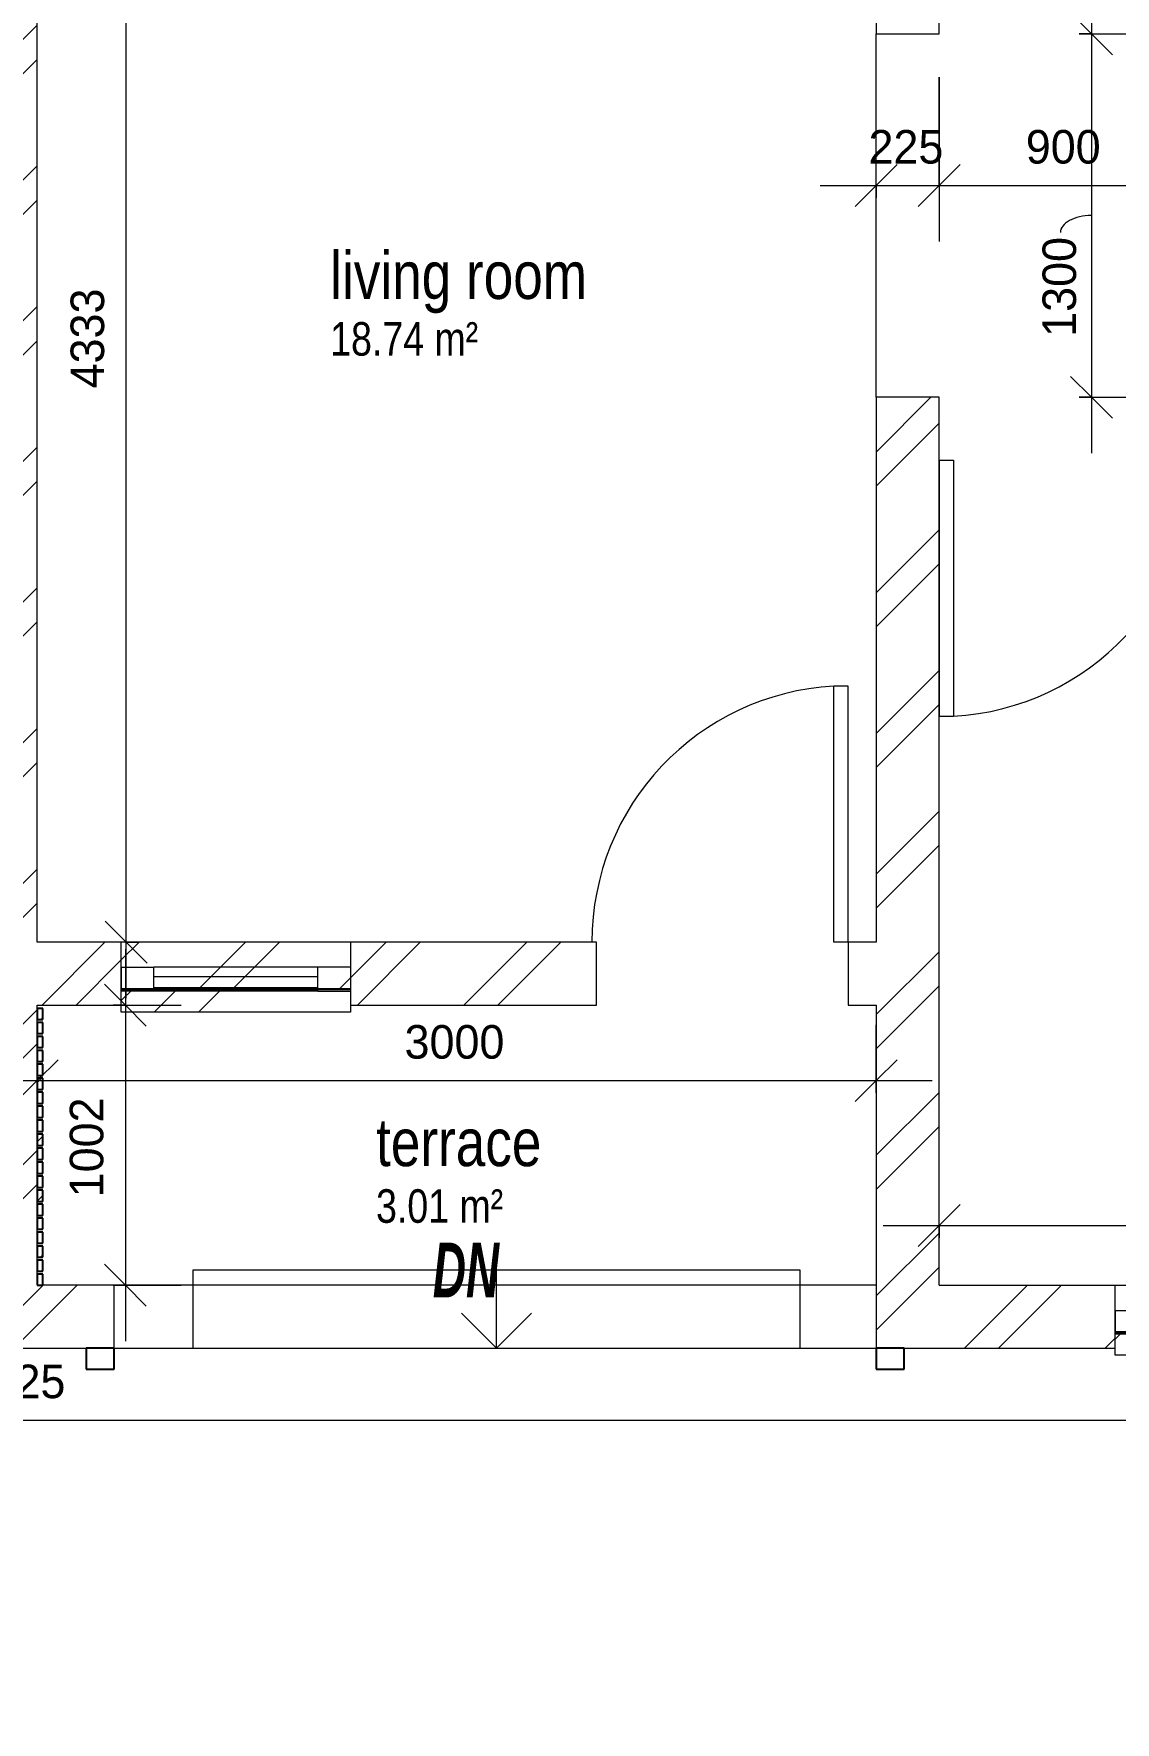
# Model space of a CAD drawing. Header units: millimetres. Extents: x -72672 to -42677, y -7093 to 15979.
# Drawn here: x -54840 to -50972, y 4443 to 10480 of the extents above; entities that cross this region are included whole.
import ezdxf

# ---------------------------------------------------------------- set-up
doc = ezdxf.new("R2010")
doc.units = ezdxf.units.MM
doc.linetypes.add('Overhead', pattern=[3.96875, 2.38125, -1.5875])
for name, color, linetype, lineweight in [('A-ANNO-DIMS', 211, 'Continuous', 9), ('A-ANNO-DIMS-100', 211, 'Continuous', 9), ('A-AREA', 32, 'Continuous', 9), ('A-AREA-IDEN', 2, 'Continuous', 9), ('A-DETL-GENF', 92, 'Continuous', 9), ('A-DOOR', 31, 'Continuous', 9), ('A-FLOR', 192, 'Continuous', 9), ('A-FLOR-OVHD', 1, 'Overhead', 9), ('A-GLAZ', 151, 'Continuous', 9), ('A-WALL', 113, 'Continuous', 9), ('A-WALL-PATT', 111, 'Continuous', 9), ('Q-CASE', 31, 'Continuous', 9), ('S-STRS', 31, 'Continuous', 9), ('S-STRS-ANNO', 31, 'Continuous', 9), ('S-STRS-IDEN', 31, 'Continuous', 9)]:
    doc.layers.add(name, color=color, linetype=linetype, lineweight=lineweight)
doc.styles.add('Arial', font='arial.ttf', dxfattribs={"width": 0.8, "height": 120})
doc.styles.add('Arial_1', font='arial.ttf', dxfattribs={"width": 0.8, "height": 170})
doc.styles.add('Arial_B_I', font='arialbi.ttf', dxfattribs={"width": 0.6, "height": 196.031746})
doc.styles.add('Bell MT', font='BELL.TTF', dxfattribs={"height": 120})
doc.dimstyles.new('Diagonal_-_2_5mm_Arial', dxfattribs={"dimscale": 304.8, "dimtxt": 125.013856, "dimasz": 0.492126, "dimexe": 0.656168, "dimexo": 0.492126, "dimgap": 0.098425, "dimtad": 1, "dimdec": 0, "dimzin": 0, "dimdsep": 46, "dimtxsty": 'Bell MT', "dimblk1": 'OBLIQUE', "dimblk2": 'OBLIQUE', "dimsah": 1, "dimcen": 0.09, "dimdle": 0.656168, "dimazin": 0, "dimtfac": 1, "dimtdec": 4, "dimtix": 1, "dimtmove": 0, "dimatfit": 3, "dimfxl": 1, "dimtvp": 1, "dimtolj": 1, "dimtzin": 0, "dimarcsym": 2})
doc.dimstyles.new('Diagonal_-_2_5mm_Arial_1', dxfattribs={"dimscale": 304.8, "dimtxt": 125.013856, "dimasz": 0.492126, "dimexe": 0.656168, "dimexo": 0.492126, "dimgap": 0.098425, "dimtad": 1, "dimdec": 0, "dimzin": 0, "dimdsep": 46, "dimtxsty": 'Bell MT', "dimblk1": 'OBLIQUE', "dimblk2": 'OBLIQUE', "dimsah": 1, "dimcen": 0.09, "dimdle": 0.656168, "dimazin": 0, "dimtfac": 1, "dimtdec": 4, "dimtix": 1, "dimtmove": 1, "dimatfit": 3, "dimfxl": 1, "dimtvp": 1, "dimtolj": 1, "dimtzin": 0, "dimarcsym": 2})
pattern_1 = [(45, (-58800, 0), (-251.447, 251.447), []), (45, (-58800, 381), (-251.447, 251.447), [])]

# ---------------------------------------------------------------- blocks, each defined once
blk = doc.blocks.new('M_Single-Flush - 900 X 21OO-375507-Level 1')
at = {"layer": 'A-DOOR', "lineweight": 18}
for p, q in [((399, 112.5), (399, 1027.8)), ((450, 1027.8), (399, 1027.8)), ((450, 112.5), (450, 1027.8)), ((450, 112.5), (399, 112.5))]:
    blk.add_line(p, q, dxfattribs=at)
at = {"layer": 'A-DOOR'}
blk.add_arc((450, 112.5), 916.7, 93.18929, 180, dxfattribs=at)
blk = doc.blocks.new('Schueco AWS 75 SI_ type 1 triple glass 40mm - Schueco 900-V13-Level 1')
at = {"layer": 'A-GLAZ'}
h = blk.add_hatch(dxfattribs=at)
h.set_pattern_fill('FP_33', color=90, style=0, pattern_type=2)
h.set_pattern_definition([(45, (-8113, -5892.85), (-449.013, 449.013), []), (45, (-7954.2, -5892.85), (0, 898.026), []), (45, (-8271.7, -5892.85), (0, 898.026), [])])
h.paths.add_polyline_path([(535, -57.6), (535, -54.6), (-285, -54.6), (-285, -57.6)])
h = blk.add_hatch(dxfattribs=at)
h.set_pattern_fill('FP_32', color=90, style=0, pattern_type=2)
h.set_pattern_definition([(44.93, (-8113, -5920.75), (-446.82, 450.105), []), (44.93, (-7954.2, -5920.75), (2.192, 898.023), []), (44.93, (-8271.7, -5920.75), (2.192, 898.023), [])])
h.paths.add_polyline_path([(501.3, -137.8), (535, -137.8), (535, -57.6), (-285, -57.6), (-285, -137.8)])
at = {"layer": 'A-DETL-GENF'}
for p, q in [((-285, 22.5), (-168, 22.5)), ((-285, 22.5), (-285, -62.5)), ((-168, -62.5), (-168, 22.5)), ((535, 22.5), (418, 22.5)), ((418, -62.5), (418, 22.5)), ((535, 22.5), (535, -62.5)), ((-168, -62.5), (-285, -62.5)), ((418, -62.5), (535, -62.5))]:
    blk.add_line(p, q, dxfattribs=at)
at = {"layer": 'A-GLAZ'}
for p, q in [((-168, 22.5), (418, 22.5)), ((-168, -62.5), (418, -62.5))]:
    blk.add_line(p, q, dxfattribs=at)
at = {"layer": 'A-GLAZ', "color": 90}
for p, q in [((535, -54.6), (-285, -54.6)), ((535, -57.6), (-285, -57.6)), ((-285, -137.8), (-285, -112.5)), ((535, -112.5), (535, -137.8)), ((535, -137.8), (-285, -137.8))]:
    blk.add_line(p, q, dxfattribs=at)
at = {"layer": 'A-GLAZ', "lineweight": 18}
for p, q in [((-168, -11.4), (418, -11.4)), ((-168, -51.4), (418.1, -51.4))]:
    blk.add_line(p, q, dxfattribs=at)
blk = doc.blocks.new('Schueco AWS 75 SI_ type 1 triple glass 40mm - Schueco 900-V16-Level 1')
at = {"layer": 'A-GLAZ'}
h = blk.add_hatch(dxfattribs=at)
h.set_pattern_fill('FP_40', color=90, style=0, pattern_type=2)
h.set_pattern_definition([(224.93, (4808, 7141.8), (449.01, -447.92), []), (224.93, (4649.2, 7141.8), (-0.002, -895.84), []), (224.93, (4966.7, 7141.8), (-0.002, -895.84), [])])
h.paths.add_polyline_path([(-285, 137.8), (-285, 57.6), (535, 57.6), (535, 137.8), (-186, 137.8)])
h = blk.add_hatch(dxfattribs=at)
h.set_pattern_fill('FP_41', color=90, style=0, pattern_type=2)
h.set_pattern_definition([(225, (4808, 7119.85), (449.013, -449.013), []), (225, (4649.2, 7119.85), (6e-14, -898.026), []), (225, (4966.7, 7119.85), (6e-14, -898.026), [])])
h.paths.add_polyline_path([(-285, 57.6), (-285, 54.6), (535, 54.6), (535, 57.6), (444.2, 57.6)])
at = {"layer": 'A-DETL-GENF'}
for p, q in [((-168, 62.5), (-285, 62.5)), ((-285, -22.5), (-285, 62.5)), ((-168, 62.5), (-168, -22.5)), ((418, 62.5), (535, 62.5)), ((418, 62.5), (418, -22.5)), ((535, -22.5), (535, 62.5)), ((-285, -22.5), (-168, -22.5)), ((535, -22.5), (418, -22.5))]:
    blk.add_line(p, q, dxfattribs=at)
at = {"layer": 'A-GLAZ', "color": 90}
for p, q in [((-285, 112.5), (-285, 137.8)), ((-285, 137.8), (535, 137.8)), ((535, 137.8), (535, 112.5)), ((-285, 57.6), (535, 57.6)), ((-285, 54.6), (535, 54.6))]:
    blk.add_line(p, q, dxfattribs=at)
at = {"layer": 'A-GLAZ'}
for p, q in [((-168, 62.5), (418, 62.5)), ((-168, -22.5), (418, -22.5))]:
    blk.add_line(p, q, dxfattribs=at)
at = {"layer": 'A-GLAZ', "lineweight": 18}
for p, q in [((-168, 51.4), (418.1, 51.4)), ((-168, 11.4), (418, 11.4))]:
    blk.add_line(p, q, dxfattribs=at)
blk = doc.blocks.new('Casework 1 - Casework 1-606045-Level 1')
at = {"layer": 'Q-CASE', "lineweight": 25}
for p, q in [((-54552, 5780.4), (-54652, 5780.4)), ((-54652, 5780.4), (-54652, 5705.4)), ((-54552, 5705.4), (-54552, 5780.4)), ((-51727, 5780.4), (-51827, 5780.4)), ((-51827, 5780.4), (-51827, 5705.4)), ((-51727, 5705.4), (-51727, 5780.4)), ((-54652, 5705.4), (-54552, 5705.4)), ((-51827, 5705.4), (-51727, 5705.4))]:
    blk.add_line(p, q, dxfattribs=at)
blk = doc.blocks.new('Casework 2 - Casework 2-607469-Level 1')
at = {"layer": 'Q-CASE'}
h = blk.add_hatch(dxfattribs=at)
h.set_pattern_fill('FP_136', color=256, style=0, pattern_type=2)
h.set_pattern_definition([(45, (-58800, 0), (-106.066, 106.066), [])])
h.paths.add_polyline_path([(-46743, 36.2), (-46743, 76.2), (-46763, 76.2), (-46763, 36.2)])
h.paths.add_polyline_path([(-46763, 86.2), (-46743, 86.2), (-46743, 126.2), (-46763, 126.2)])
h.paths.add_polyline_path([(-46763, 136.2), (-46743, 136.2), (-46743, 176.2), (-46763, 176.2)])
h.paths.add_polyline_path([(-46743, 186.2), (-46743, 226.2), (-46763, 226.2), (-46763, 186.2)])
h.paths.add_polyline_path([(-46763, 236.2), (-46743, 236.2), (-46743, 276.2), (-46763, 276.2)])
h.paths.add_polyline_path([(-46763, 286.2), (-46743, 286.2), (-46743, 326.2), (-46763, 326.2)])
h.paths.add_polyline_path([(-46763, 336.2), (-46743, 336.2), (-46743, 376.2), (-46763, 376.2)])
h.paths.add_polyline_path([(-46745.5, 386.2), (-46743, 386.2), (-46743, 413.9), (-46763, 413.9), (-46763, 386.2), (-46748.5, 386.2)])
h.paths.add_polyline_path([(-57623, 567.2), (-57623, 577.2), (-57643, 577.2), (-57643, 567.2)])
h.paths.add_polyline_path([(-57623, 587.2), (-57623, 627.2), (-57643, 627.2), (-57643, 587.2)])
h.paths.add_polyline_path([(-57623, 637.2), (-57623, 677.2), (-57643, 677.2), (-57643, 637.2)])
h.paths.add_polyline_path([(-57623, 687.2), (-57623, 727.2), (-57643, 727.2), (-57643, 687.2)])
h.paths.add_polyline_path([(-57643, 737.2), (-57623, 737.2), (-57623, 777.2), (-57643, 777.2)])
h.paths.add_polyline_path([(-57623, 787.2), (-57623, 827.2), (-57643, 827.2), (-57643, 787.2)])
h.paths.add_polyline_path([(-57623, 837.2), (-57623, 877.2), (-57643, 877.2), (-57643, 837.2)])
h.paths.add_polyline_path([(-57623, 887.2), (-57623, 927.2), (-57643, 927.2), (-57643, 887.2)])
h.paths.add_polyline_path([(-57643, 937.2), (-57623, 937.2), (-57623, 977.2), (-57643, 977.2)])
h.paths.add_polyline_path([(-57643, 987.2), (-57623, 987.2), (-57623, 1027.2), (-57643, 1027.2)])
h.paths.add_polyline_path([(-46763, 1036.2), (-46743, 1036.2), (-46743, 1076.2), (-46763, 1076.2)])
h.paths.add_polyline_path([(-57623, 1037.2), (-57623, 1077.2), (-57643, 1077.2), (-57643, 1037.2)])
h.paths.add_polyline_path([(-46763, 1086.2), (-46743, 1086.2), (-46743, 1126.2), (-46763, 1126.2)])
h.paths.add_polyline_path([(-57623, 1087.2), (-57623, 1127.2), (-57643, 1127.2), (-57643, 1087.2)])
h.paths.add_polyline_path([(-46763, 1136.2), (-46743, 1136.2), (-46743, 1176.2), (-46763, 1176.2)])
h.paths.add_polyline_path([(-57643, 1137.2), (-57623, 1137.2), (-57623, 1177.2), (-57643, 1177.2)])
h.paths.add_polyline_path([(-46763, 1186.2), (-46743, 1186.2), (-46743, 1226.2), (-46763, 1226.2)])
h.paths.add_polyline_path([(-57623, 1187.2), (-57623, 1227.2), (-57643, 1227.2), (-57643, 1187.2)])
h.paths.add_polyline_path([(-46743, 1236.2), (-46743, 1276.2), (-46763, 1276.2), (-46763, 1236.2)])
h.paths.add_polyline_path([(-46763, 1286.2), (-46743, 1286.2), (-46743, 1326.2), (-46763, 1326.2)])
h.paths.add_polyline_path([(-46763, 1336.2), (-46743, 1336.2), (-46743, 1376.2), (-46763, 1376.2)])
h.paths.add_polyline_path([(-46763, 1386.2), (-46743, 1386.2), (-46743, 1426.2), (-46763, 1426.2)])
h.paths.add_polyline_path([(-46763, 1436.2), (-46743, 1436.2), (-46743, 1476.2), (-46763, 1476.2)])
h.paths.add_polyline_path([(-46763, 1486.2), (-46743, 1486.2), (-46743, 1526.2), (-46763, 1526.2)])
h.paths.add_polyline_path([(-46763, 1536.2), (-46743, 1536.2), (-46743, 1576.2), (-46763, 1576.2)])
h.paths.add_polyline_path([(-57643, 1852.2), (-57623, 1852.2), (-57623, 1877.2), (-57643, 1877.2)])
h.paths.add_polyline_path([(-57623, 1887.2), (-57623, 1927.2), (-57643, 1927.2), (-57643, 1887.2)])
h.paths.add_polyline_path([(-57623, 1937.2), (-57623, 1977.2), (-57643, 1977.2), (-57643, 1937.2)])
h.paths.add_polyline_path([(-57643, 1987.2), (-57623, 1987.2), (-57623, 2027.2), (-57643, 2027.2)])
h.paths.add_polyline_path([(-57623, 2037.2), (-57623, 2077.2), (-57643, 2077.2), (-57643, 2037.2)])
h.paths.add_polyline_path([(-57623, 2087.2), (-57623, 2127.2), (-57643, 2127.2), (-57643, 2087.2)])
h.paths.add_polyline_path([(-57623, 2137.2), (-57623, 2177.2), (-57643, 2177.2), (-57643, 2137.2)])
h.paths.add_polyline_path([(-54827, 6005.4), (-54807, 6005.4), (-54807, 6045.4), (-54827, 6045.4)])
h.paths.add_polyline_path([(-55052, 6005.4), (-55052, 6045.4), (-55072, 6045.4), (-55072, 6005.4)])
h.paths.add_polyline_path([(-54827, 6055.4), (-54807, 6055.4), (-54807, 6095.4), (-54827, 6095.4)])
h.paths.add_polyline_path([(-55052, 6055.4), (-55052, 6095.4), (-55072, 6095.4), (-55072, 6055.4)])
h.paths.add_polyline_path([(-54807, 6105.4), (-54807, 6145.4), (-54827, 6145.4), (-54827, 6105.4)])
h.paths.add_polyline_path([(-55072, 6105.4), (-55052, 6105.4), (-55052, 6145.4), (-55072, 6145.4)])
h.paths.add_polyline_path([(-54807, 6155.4), (-54807, 6195.4), (-54827, 6195.4), (-54827, 6155.4)])
h.paths.add_polyline_path([(-55072, 6155.4), (-55052, 6155.4), (-55052, 6195.4), (-55072, 6195.4)])
h.paths.add_polyline_path([(-55052, 6205.4), (-55052, 6245.4), (-55072, 6245.4), (-55072, 6205.4)])
h.paths.add_polyline_path([(-54827, 6205.4), (-54807, 6205.4), (-54807, 6245.4), (-54827, 6245.4)])
h.paths.add_polyline_path([(-55072, 6255.4), (-55052, 6255.4), (-55052, 6295.4), (-55072, 6295.4)])
h.paths.add_polyline_path([(-54807, 6255.4), (-54807, 6295.4), (-54827, 6295.4), (-54827, 6255.4)])
h.paths.add_polyline_path([(-55072, 6305.4), (-55052, 6305.4), (-55052, 6345.4), (-55072, 6345.4)])
h.paths.add_polyline_path([(-54827, 6305.4), (-54807, 6305.4), (-54807, 6345.4), (-54827, 6345.4)])
h.paths.add_polyline_path([(-55072, 6355.4), (-55052, 6355.4), (-55052, 6395.4), (-55072, 6395.4)])
h.paths.add_polyline_path([(-54827, 6355.4), (-54807, 6355.4), (-54807, 6395.4), (-54827, 6395.4)])
h.paths.add_polyline_path([(-54807, 6405.4), (-54807, 6445.4), (-54827, 6445.4), (-54827, 6405.4)])
h.paths.add_polyline_path([(-55072, 6405.4), (-55052, 6405.4), (-55052, 6445.4), (-55072, 6445.4)])
h.paths.add_polyline_path([(-54807, 6455.4), (-54807, 6495.4), (-54827, 6495.4), (-54827, 6455.4)])
h.paths.add_polyline_path([(-55072, 6455.4), (-55052, 6455.4), (-55052, 6495.4), (-55072, 6495.4)])
h.paths.add_polyline_path([(-55072, 6505.4), (-55052, 6505.4), (-55052, 6545.4), (-55072, 6545.4), (-55072, 6516.1)])
h.paths.add_polyline_path([(-54827, 6505.4), (-54807, 6505.4), (-54807, 6545.4), (-54827, 6545.4), (-54827, 6516.1)])
h.paths.add_polyline_path([(-55072, 6555.4), (-55052, 6555.4), (-55052, 6595.4), (-55072, 6595.4)])
h.paths.add_polyline_path([(-54827, 6555.4), (-54807, 6555.4), (-54807, 6595.4), (-54827, 6595.4)])
h.paths.add_polyline_path([(-54807, 6605.4), (-54807, 6645.4), (-54827, 6645.4), (-54827, 6605.4)])
h.paths.add_polyline_path([(-55052, 6605.4), (-55052, 6645.4), (-55072, 6645.4), (-55072, 6605.4)])
h.paths.add_polyline_path([(-55072, 6655.4), (-55052, 6655.4), (-55052, 6695.4), (-55072, 6695.4)])
h.paths.add_polyline_path([(-54827, 6655.4), (-54807, 6655.4), (-54807, 6695.4), (-54827, 6695.4)])
h.paths.add_polyline_path([(-55052, 6705.4), (-55052, 6745.4), (-55072, 6745.4), (-55072, 6705.4)])
h.paths.add_polyline_path([(-54827, 6705.4), (-54807, 6705.4), (-54807, 6745.4), (-54827, 6745.4)])
h.paths.add_polyline_path([(-55072, 6755.4), (-55052, 6755.4), (-55052, 6795.4), (-55072, 6795.4)])
h.paths.add_polyline_path([(-54827, 6755.4), (-54807, 6755.4), (-54807, 6795.4), (-54827, 6795.4)])
h.paths.add_polyline_path([(-54827, 6805.4), (-54807, 6805.4), (-54807, 6845.4), (-54827, 6845.4)])
h.paths.add_polyline_path([(-55072, 6805.4), (-55052, 6805.4), (-55052, 6845.4), (-55072, 6845.4)])
h.paths.add_polyline_path([(-54827, 6855.4), (-54807, 6855.4), (-54807, 6895.4), (-54827, 6895.4)])
h.paths.add_polyline_path([(-55052, 6855.4), (-55052, 6895.4), (-55072, 6895.4), (-55072, 6855.4)])
h.paths.add_polyline_path([(-54827, 6905.4), (-54807, 6905.4), (-54807, 6945.4), (-54827, 6945.4)])
h.paths.add_polyline_path([(-55052, 6905.4), (-55052, 6945.4), (-55072, 6945.4), (-55072, 6905.4)])
h.paths.add_polyline_path([(-55072, 6955.4), (-55052, 6955.4), (-55052, 6995.4), (-55072, 6995.4)])
h.paths.add_polyline_path([(-54807, 6955.4), (-54807, 6995.4), (-54827, 6995.4), (-54827, 6955.4)])
at = {"layer": 'Q-CASE', "lineweight": 25}
for p, q in [((-54807, 6995.4), (-54827, 6995.4)), ((-54827, 6995.4), (-54827, 6955.4)), ((-54827, 6955.4), (-54807, 6955.4)), ((-54807, 6945.4), (-54827, 6945.4)), ((-54827, 6945.4), (-54827, 6905.4)), ((-54807, 6955.4), (-54807, 6995.4)), ((-54807, 6905.4), (-54807, 6945.4)), ((-54827, 6905.4), (-54807, 6905.4)), ((-54807, 6895.4), (-54827, 6895.4)), ((-54827, 6895.4), (-54827, 6855.4)), ((-54807, 6855.4), (-54807, 6895.4)), ((-54827, 6855.4), (-54807, 6855.4)), ((-54807, 6845.4), (-54827, 6845.4)), ((-54827, 6845.4), (-54827, 6805.4)), ((-54807, 6805.4), (-54807, 6845.4)), ((-54827, 6805.4), (-54807, 6805.4)), ((-54807, 6795.4), (-54827, 6795.4)), ((-54827, 6795.4), (-54827, 6755.4)), ((-54807, 6755.4), (-54807, 6795.4)), ((-54827, 6755.4), (-54807, 6755.4)), ((-54807, 6745.4), (-54827, 6745.4)), ((-54827, 6745.4), (-54827, 6705.4)), ((-54827, 6705.4), (-54807, 6705.4)), ((-54807, 6705.4), (-54807, 6745.4)), ((-54807, 6695.4), (-54827, 6695.4)), ((-54827, 6695.4), (-54827, 6655.4)), ((-54827, 6655.4), (-54807, 6655.4)), ((-54807, 6645.4), (-54827, 6645.4)), ((-54827, 6645.4), (-54827, 6605.4)), ((-54807, 6655.4), (-54807, 6695.4)), ((-54807, 6605.4), (-54807, 6645.4)), ((-54827, 6605.4), (-54807, 6605.4)), ((-54807, 6595.4), (-54827, 6595.4)), ((-54827, 6595.4), (-54827, 6555.4)), ((-54807, 6555.4), (-54807, 6595.4)), ((-54827, 6555.4), (-54807, 6555.4)), ((-54807, 6545.4), (-54827, 6545.4)), ((-54827, 6545.4), (-54827, 6505.4)), ((-54807, 6505.4), (-54807, 6545.4)), ((-54827, 6505.4), (-54807, 6505.4)), ((-54807, 6495.4), (-54827, 6495.4)), ((-54827, 6495.4), (-54827, 6455.4)), ((-54807, 6455.4), (-54807, 6495.4)), ((-54827, 6455.4), (-54807, 6455.4)), ((-54807, 6445.4), (-54827, 6445.4)), ((-54827, 6445.4), (-54827, 6405.4)), ((-54827, 6405.4), (-54807, 6405.4)), ((-54807, 6405.4), (-54807, 6445.4)), ((-54807, 6395.4), (-54827, 6395.4)), ((-54827, 6395.4), (-54827, 6355.4)), ((-54827, 6355.4), (-54807, 6355.4)), ((-54807, 6345.4), (-54827, 6345.4)), ((-54827, 6345.4), (-54827, 6305.4)), ((-54807, 6355.4), (-54807, 6395.4)), ((-54807, 6305.4), (-54807, 6345.4)), ((-54827, 6305.4), (-54807, 6305.4)), ((-54807, 6295.4), (-54827, 6295.4)), ((-54827, 6295.4), (-54827, 6255.4)), ((-54807, 6255.4), (-54807, 6295.4)), ((-54827, 6255.4), (-54807, 6255.4)), ((-54807, 6245.4), (-54827, 6245.4)), ((-54827, 6245.4), (-54827, 6205.4)), ((-54807, 6205.4), (-54807, 6245.4)), ((-54827, 6205.4), (-54807, 6205.4)), ((-54807, 6195.4), (-54827, 6195.4)), ((-54827, 6195.4), (-54827, 6155.4)), ((-54807, 6155.4), (-54807, 6195.4)), ((-54827, 6155.4), (-54807, 6155.4)), ((-54807, 6145.4), (-54827, 6145.4)), ((-54827, 6145.4), (-54827, 6105.4)), ((-54827, 6105.4), (-54807, 6105.4)), ((-54807, 6105.4), (-54807, 6145.4)), ((-54807, 6095.4), (-54827, 6095.4)), ((-54827, 6095.4), (-54827, 6055.4)), ((-54827, 6055.4), (-54807, 6055.4)), ((-54807, 6045.4), (-54827, 6045.4)), ((-54827, 6045.4), (-54827, 6005.4)), ((-54807, 6055.4), (-54807, 6095.4)), ((-54807, 6005.4), (-54807, 6045.4)), ((-54827, 6005.4), (-54807, 6005.4))]:
    blk.add_line(p, q, dxfattribs=at)
blk = doc.blocks.new('DIMBLOCK22-Level 1')
at = {"layer": 'A-ANNO-DIMS-100'}
for p, q in [((-54827, 6693.1), (-54827, 6937)), ((-51827, 6693.1), (-51827, 6937)), ((-54827, 6737), (-54752, 6812)), ((-51827, 6737), (-51752, 6812)), ((-55027, 6737), (-51627, 6737)), ((-54827, 6737), (-54902, 6662)), ((-54827, 6737), (-54827, 6693.1)), ((-51827, 6737), (-51902, 6662)), ((-51827, 6737), (-51827, 6693.1))]:
    blk.add_line(p, q, dxfattribs=at)
at = {"layer": 'A-ANNO-DIMS-100', "color": 0, "insert": (-53513.5, 6935.7), "char_height": 120, "width": 447.507, "attachment_point": 1, "line_spacing_factor": 1.048845, "style": 'Bell MT'}
blk.add_mtext('3000', dxfattribs=at)
blk = doc.blocks.new('_Oblique')
at = {"color": 0, "linetype": 'ByBlock', "lineweight": -2}
blk.add_line((-0.5, -0.5), (0.5, 0.5), dxfattribs=at)
blk = doc.blocks.new('DIMBLOCK23-Level 1')
at = {"layer": 'A-ANNO-DIMS-100'}
for p, q in [((-54512, 7207.4), (-54512, 5805.4)), ((-54512, 7007.4), (-54587, 7082.4)), ((-54556, 7007.4), (-54312, 7007.4)), ((-54512, 7007.4), (-54556, 7007.4)), ((-54512, 7007.4), (-54437, 6932.4)), ((-54512, 6005.4), (-54587, 6080.4)), ((-54556, 6005.4), (-54312, 6005.4)), ((-54512, 6005.4), (-54556, 6005.4)), ((-54512, 6005.4), (-54437, 5930.4))]:
    blk.add_line(p, q, dxfattribs=at)
at = {"layer": 'A-ANNO-DIMS-100', "color": 0, "insert": (-54710.8, 6319.9), "char_height": 120, "width": 447.507, "attachment_point": 1, "rotation": 90, "line_spacing_factor": 1.048845, "style": 'Bell MT'}
blk.add_mtext('1002', dxfattribs=at)
blk = doc.blocks.new('DIMBLOCK33-Level 1')
at = {"layer": 'A-ANNO-DIMS-100'}
for p, q in [((-54509.1, 7032.4), (-54509.1, 11765.4)), ((-54509.1, 11565.4), (-54584.1, 11640.4)), ((-54315.5, 11565.4), (-54709.1, 11565.4)), ((-54509.1, 11565.4), (-54434.1, 11490.4)), ((-54509.1, 11565.4), (-54315.5, 11565.4)), ((-54509.1, 7232.4), (-54584.1, 7307.4)), ((-54465.2, 7232.4), (-54709.1, 7232.4)), ((-54509.1, 7232.4), (-54434.1, 7157.4)), ((-54509.1, 7232.4), (-54465.2, 7232.4))]:
    blk.add_line(p, q, dxfattribs=at)
at = {"layer": 'A-ANNO-DIMS-100', "color": 0, "insert": (-54707.9, 9212.4), "char_height": 120, "width": 447.507, "attachment_point": 1, "rotation": 90, "line_spacing_factor": 1.048845, "style": 'Bell MT'}
blk.add_mtext('4333', dxfattribs=at)
blk = doc.blocks.new('DIMBLOCK54-Level 1')
at = {"layer": 'A-ANNO-DIMS-100'}
for p, q in [((-51602, 6174.6), (-51602, 6418.6)), ((-48552, 6174.6), (-48552, 6418.6)), ((-51602, 6218.6), (-51527, 6293.6)), ((-48552, 6218.6), (-48477, 6293.6)), ((-51802, 6218.6), (-48352, 6218.6)), ((-51602, 6218.6), (-51677, 6143.6)), ((-51602, 6218.6), (-51602, 6174.6)), ((-48552, 6218.6), (-48627, 6143.6)), ((-48552, 6218.6), (-48552, 6174.6))]:
    blk.add_line(p, q, dxfattribs=at)
at = {"layer": 'A-ANNO-DIMS-100', "color": 0, "insert": (-50263.5, 6417.3), "char_height": 120, "width": 447.507, "attachment_point": 1, "line_spacing_factor": 1.048845, "style": 'Bell MT'}
blk.add_mtext('3050', dxfattribs=at)
blk = doc.blocks.new('DIMBLOCK81-Level 1')
at = {"layer": 'A-ANNO-DIMS-100'}
for p, q in [((-61552, 5630.4), (-61552, 5322.9)), ((-61552, 5522.9), (-61552, 5630.4)), ((-48327, 5630.4), (-48327, 5322.9)), ((-48327, 5522.9), (-48327, 5630.4)), ((-61552, 5522.9), (-61477, 5597.9)), ((-48327, 5522.9), (-48252, 5597.9)), ((-61752, 5522.9), (-48127, 5522.9)), ((-61552, 5522.9), (-61627, 5447.9)), ((-48327, 5522.9), (-48402, 5447.9))]:
    blk.add_line(p, q, dxfattribs=at)
at = {"layer": 'A-ANNO-DIMS-100', "color": 0, "insert": (-55172.6, 5721.6), "char_height": 120, "width": 559.384, "attachment_point": 1, "line_spacing_factor": 1.048845, "style": 'Bell MT'}
blk.add_mtext('13225', dxfattribs=at)
blk = doc.blocks.new('DIMBLOCK94-Level 1')
at = {"layer": 'A-ANNO-DIMS-100'}
for p, q in [((-51602, 10325.4), (-51602, 9737.4)), ((-51602, 9937.4), (-51602, 10325.4)), ((-51827, 9893.5), (-51827, 10137.4)), ((-51827, 9937.4), (-51752, 10012.4)), ((-51602, 9937.4), (-51527, 10012.4)), ((-52027, 9937.4), (-51602, 9937.4)), ((-51827, 9937.4), (-51902, 9862.4)), ((-51827, 9937.4), (-51827, 9893.5)), ((-51602, 9937.4), (-51677, 9862.4))]:
    blk.add_line(p, q, dxfattribs=at)
at = {"layer": 'A-ANNO-DIMS-100', "color": 0, "insert": (-51854.4, 10136.2), "char_height": 120, "width": 335.63, "attachment_point": 1, "line_spacing_factor": 1.048845, "style": 'Bell MT'}
blk.add_mtext('225', dxfattribs=at)
blk = doc.blocks.new('DIMBLOCK95-Level 1')
at = {"layer": 'A-ANNO-DIMS-100'}
for p, q in [((-51602, 10325.4), (-51602, 9737.4)), ((-51602, 9937.4), (-51602, 10325.4)), ((-50702, 9893.5), (-50702, 10137.4)), ((-51602, 9937.4), (-51527, 10012.4)), ((-50702, 9937.4), (-50627, 10012.4)), ((-51602, 9937.4), (-51677, 9862.4)), ((-51602, 9937.4), (-50502, 9937.4)), ((-50702, 9937.4), (-50777, 9862.4)), ((-50702, 9937.4), (-50702, 9893.5))]:
    blk.add_line(p, q, dxfattribs=at)
at = {"layer": 'A-ANNO-DIMS-100', "color": 0, "insert": (-51291.9, 10136.2), "char_height": 120, "width": 335.63, "attachment_point": 1, "line_spacing_factor": 1.048845, "style": 'Bell MT'}
blk.add_mtext('900', dxfattribs=at)
blk = doc.blocks.new('DIMBLOCK97-Level 1')
at = {"layer": 'A-ANNO-DIMS-100'}
for p, q in [((-51057.3, 10680.4), (-51057.3, 8980.4)), ((-51057.3, 10480.4), (-51132.3, 10555.4)), ((-51101.2, 10480.4), (-50857.3, 10480.4)), ((-51057.3, 10480.4), (-51101.2, 10480.4)), ((-51057.3, 10480.4), (-50982.3, 10405.4)), ((-51057.3, 9180.4), (-51132.3, 9255.4)), ((-51101.2, 9180.4), (-50857.3, 9180.4)), ((-51057.3, 9180.4), (-51101.2, 9180.4)), ((-51057.3, 9180.4), (-50982.3, 9105.4))]:
    blk.add_line(p, q, dxfattribs=at)
blk.add_ellipse((-51057.3, 9769.6), major_axis=(111, 0), ratio=0.54725, start_param=1.570796, end_param=3.141593, dxfattribs=at)
at = {"layer": 'A-ANNO-DIMS-100', "color": 0, "insert": (-51232.2, 9396.7), "char_height": 120, "width": 447.507, "attachment_point": 1, "rotation": 90, "line_spacing_factor": 1.048845, "style": 'Bell MT'}
blk.add_mtext('1300', dxfattribs=at)

msp = doc.modelspace()

# ---------------------------------------------------------------- hatches: boundary and pattern name
at = {"layer": 'A-WALL'}
h = msp.add_hatch(dxfattribs=at)
h.set_pattern_fill('FP_1', color=236, style=0, pattern_type=2)
h.set_pattern_definition(pattern_1)
h.paths.add_polyline_path([(-54527, 7065.2), (-53707, 7065.2), (-53707, 7232.4), (-54527, 7232.4)])
h = msp.add_hatch(dxfattribs=at)
h.set_pattern_fill('FP_1', color=236, style=0, pattern_type=2)
h.set_pattern_definition(pattern_1)
h.paths.add_polyline_path([(-54527, 7065.2), (-53707, 7065.2), (-53707, 7232.4), (-54527, 7232.4)])
at = {"layer": 'A-WALL-PATT'}
h = msp.add_hatch(dxfattribs=at)
h.set_pattern_fill('FP_1', color=236, style=0, pattern_type=2)
h.set_pattern_definition(pattern_1)
h.paths.add_polyline_path([(-54924.1, 6005.4), (-54827, 6005.4), (-54827, 13655.4), (-55052, 13655.4), (-55052, 6005.4)])
h = msp.add_hatch(dxfattribs=at)
h.set_pattern_fill('FP_1', color=234, style=0, pattern_type=2)
h.set_pattern_definition(pattern_1)
h.paths.add_polyline_path([(-54924.1, 6005.4), (-54827, 6005.4), (-54827, 13655.4), (-55052, 13655.4), (-55052, 6005.4)])
h = msp.add_hatch(dxfattribs=at)
h.set_pattern_fill('FP_1', color=236, style=0, pattern_type=2)
h.set_pattern_definition(pattern_1)
h.paths.add_polyline_path([(-51602, 5780.4), (-51602, 9180.4), (-51827, 9180.4), (-51827, 5780.4)])
h = msp.add_hatch(dxfattribs=at)
h.set_pattern_fill('FP_1', color=234, style=0, pattern_type=2)
h.set_pattern_definition(pattern_1)
h.paths.add_polyline_path([(-51602, 5780.4), (-51602, 9180.4), (-51827, 9180.4), (-51827, 5780.4)])
h = msp.add_hatch(dxfattribs=at)
h.set_pattern_fill('FP_1', color=236, style=0, pattern_type=2)
h.set_pattern_definition(pattern_1)
h.paths.add_polyline_path([(-51827, 7007.4), (-51827, 7232.4), (-51927, 7232.4), (-51927, 7007.4)])
h.paths.add_polyline_path([(-52827, 7007.4), (-52827, 7232.4), (-53707, 7232.4), (-53707, 7007.4), (-53460.3, 7007.4)])
h.paths.add_polyline_path([(-54827, 7007.4), (-54527, 7007.4), (-54527, 7232.4), (-54827, 7232.4)])
h = msp.add_hatch(dxfattribs=at)
h.set_pattern_fill('FP_1', color=234, style=0, pattern_type=2)
h.set_pattern_definition(pattern_1)
h.paths.add_polyline_path([(-51827, 7007.4), (-51827, 7232.4), (-51927, 7232.4), (-51927, 7007.4)])
h.paths.add_polyline_path([(-52827, 7007.4), (-52827, 7232.4), (-53707, 7232.4), (-53707, 7007.4), (-53460.3, 7007.4)])
h.paths.add_polyline_path([(-54827, 7007.4), (-54527, 7007.4), (-54527, 7232.4), (-54827, 7232.4)])
h = msp.add_hatch(dxfattribs=at)
h.set_pattern_fill('FP_1', color=236, style=0, pattern_type=2)
h.set_pattern_definition(pattern_1)
h.paths.add_polyline_path([(-54552, 5780.4), (-54552, 6005.4), (-55352, 6005.4), (-55352, 5780.4), (-54924.1, 5780.4)])
h = msp.add_hatch(dxfattribs=at)
h.set_pattern_fill('FP_1', color=234, style=0, pattern_type=2)
h.set_pattern_definition(pattern_1)
h.paths.add_polyline_path([(-54552, 5780.4), (-54552, 6005.4), (-55352, 6005.4), (-55352, 5780.4), (-54924.1, 5780.4)])
h = msp.add_hatch(dxfattribs=at)
h.set_pattern_fill('FP_1', color=236, style=0, pattern_type=2)
h.set_pattern_definition(pattern_1)
h.paths.add_polyline_path([(-48552, 5780.4), (-48552, 6005.4), (-49032, 6005.4), (-49032, 5780.4)])
h.paths.add_polyline_path([(-49852, 5780.4), (-49852, 6005.4), (-50152, 6005.4), (-50152, 5780.4)])
h.paths.add_polyline_path([(-50972, 5780.4), (-50972, 6005.4), (-51602, 6005.4), (-51602, 5780.4)])
h = msp.add_hatch(dxfattribs=at)
h.set_pattern_fill('FP_1', color=234, style=0, pattern_type=2)
h.set_pattern_definition(pattern_1)
h.paths.add_polyline_path([(-48552, 5780.4), (-48552, 6005.4), (-49032, 6005.4), (-49032, 5780.4)])
h.paths.add_polyline_path([(-49852, 5780.4), (-49852, 6005.4), (-50152, 6005.4), (-50152, 5780.4)])
h.paths.add_polyline_path([(-50972, 5780.4), (-50972, 6005.4), (-51602, 6005.4), (-51602, 5780.4)])

# ---------------------------------------------------------------- linework, layer by layer
at = {"layer": 'A-AREA'}
for p, q in [((-51827, 9180.4), (-51827, 10480.4)), ((-51827, 6005.4), (-54552, 6005.4))]:
    msp.add_line(p, q, dxfattribs=at)
at = {"layer": 'A-FLOR'}
for p, q in [((-54269.4, 5780.4), (-54269.4, 6060.4)), ((-54269.4, 6060.4), (-52100.3, 6060.4)), ((-52100.3, 6060.4), (-52100.3, 5780.4)), ((-54552, 5780.4), (-54269.4, 5780.4)), ((-52100.3, 5780.4), (-51827, 5780.4))]:
    msp.add_line(p, q, dxfattribs=at)
at = {"layer": 'A-FLOR-OVHD'}
msp.add_line((-58052, 5780.4), (-51827, 5780.4), dxfattribs=at)
at = {"layer": 'A-WALL', "color": 226, "lineweight": 18}
for p, q in [((-51827, 13880.4), (-51827, 10480.4)), ((-54827, 7232.4), (-54827, 13655.4)), ((-51602, 10480.4), (-51602, 13655.4)), ((-51827, 10480.4), (-51602, 10480.4)), ((-51827, 9180.4), (-51827, 7232.4)), ((-51602, 9180.4), (-51827, 9180.4)), ((-51602, 6005.4), (-51602, 9180.4)), ((-52827, 7232.4), (-54827, 7232.4)), ((-54527, 7007.4), (-54527, 7232.4)), ((-53707, 7232.4), (-53707, 7007.4)), ((-52827, 7007.4), (-52827, 7232.4)), ((-51827, 7232.4), (-51927, 7232.4)), ((-51927, 7232.4), (-51927, 7007.4)), ((-54827, 6005.4), (-54827, 7007.4)), ((-54827, 7007.4), (-54527, 7007.4)), ((-53707, 7007.4), (-52827, 7007.4)), ((-51927, 7007.4), (-51827, 7007.4)), ((-51827, 7007.4), (-51827, 5780.4)), ((-54552, 6005.4), (-54827, 6005.4)), ((-54552, 5780.4), (-54552, 6005.4)), ((-51602, 6005.4), (-48552, 6005.4)), ((-50972, 5780.4), (-50972, 6005.4)), ((-55352, 5780.4), (-54552, 5780.4)), ((-51827, 5780.4), (-50972, 5780.4))]:
    msp.add_line(p, q, dxfattribs=at)
at = {"layer": 'S-STRS'}
for p, q in [((-54269.4, 6060.4), (-52100.3, 6060.4)), ((-54269.4, 5780.4), (-52100.3, 5780.4))]:
    msp.add_line(p, q, dxfattribs=at)
at = {"layer": 'S-STRS', "linetype": 'Overhead'}
msp.add_line((-54269.4, 5780.4), (-52100.3, 5780.4), dxfattribs=at)
at = {"layer": 'S-STRS-ANNO'}
for q in [(-53184.9, 6060.4), (-53309.9, 5905.4), (-53059.9, 5905.4)]:
    msp.add_line((-53184.9, 5780.4), q, dxfattribs=at)

# ---------------------------------------------------------------- block references
at = {"layer": 'A-DOOR', "color": 7, "rotation": 180}
msp.add_blockref('M_Single-Flush - 900 X 21OO-375507-Level 1', (-51152, 9067.9), dxfattribs=at)
at = {"layer": 'A-DOOR', "color": 7}
msp.add_blockref('M_Single-Flush - 900 X 21OO-375507-Level 1', (-52377, 7119.9), dxfattribs=at)
at = {"layer": 'A-GLAZ', "color": 90, "rotation": 180}
msp.add_blockref('Schueco AWS 75 SI_ type 1 triple glass 40mm - Schueco 900-V16-Level 1', (-53992, 7119.9), dxfattribs=at)
at = {"layer": 'A-GLAZ', "color": 90}
msp.add_blockref('Schueco AWS 75 SI_ type 1 triple glass 40mm - Schueco 900-V13-Level 1', (-50687, 5892.9), dxfattribs=at)
at = {"layer": 'Q-CASE'}
for name in ['Casework 1 - Casework 1-606045-Level 1', 'Casework 2 - Casework 2-607469-Level 1']:
    msp.add_blockref(name, (0, 0), dxfattribs=at)

# ---------------------------------------------------------------- texts
at = {"layer": 'A-AREA-IDEN', "attachment_point": 1}
for s, insert, char_height, width, style in [('living room', (-53779.4, 9702), 170, 1122.362, 'Arial_1'), ('18.74 m²', (-53779.4, 9449.4), 120, 686.244, 'Arial'), ('terrace', (-53615.4, 6601.3), 170, 724.725, 'Arial_1'), ('3.01 m²', (-53615.4, 6348.7), 120, 590.042, 'Arial')]:
    msp.add_mtext(s, dxfattribs=dict(at, insert=insert, char_height=char_height, width=width, style=style))
at = {"layer": 'S-STRS-IDEN', "lineweight": 25, "insert": (-53412.6, 6157.9), "char_height": 196.03, "width": 273.235, "attachment_point": 1, "line_spacing_factor": 0.941778, "style": 'Arial_B_I'}
msp.add_mtext('DN', dxfattribs=at)

# ---------------------------------------------------------------- dimensions: what is measured, and where the dimension line sits
at = {"layer": 'A-ANNO-DIMS'}
for base, p1, p2, override, picture, middle in [((-54509.1, 11565.4), (-54615.2, 7232.4), (-54165.5, 11565.4), {"dimpost": '<>', "dimfxl": 4356.271329}, 'DIMBLOCK33-Level 1', (-54600, 9398.9)), ((-54512, 6005.4), (-54406, 7007.4), (-54406, 6005.4), {"dimpost": '<>', "dimfxl": 1002}, 'DIMBLOCK23-Level 1', (-54602.8, 6506.4))]:
    dim = msp.add_linear_dim(base=base, p1=p1, p2=p2, angle=90, dimstyle='Diagonal_-_2_5mm_Arial', override=override, dxfattribs=at)
    dim.commit()
    dim.dimension.update_dxf_attribs({"geometry": picture, "text_midpoint": middle})
dim = msp.add_linear_dim(base=(-51057.3, 9180.4), p1=(-50951.2, 10480.4), p2=(-50951.2, 9180.4), angle=90, dimstyle='Diagonal_-_2_5mm_Arial_1', override={"dimpost": '<>', "dimfxl": 1300}, dxfattribs=at)
dim.commit()
dim.dimension.update_dxf_attribs({"geometry": 'DIMBLOCK97-Level 1', "text_midpoint": (-51152.2, 9620.4), "dimtype": 160, "text_rotation": 90})
for base, p1, p2, override, picture, middle in [((-51602, 9937.4), (-51827, 10043.5), (-51602, 10475.4), {"dimpost": '<>', "dimfxl": 486.943454}, 'DIMBLOCK94-Level 1', (-51714.5, 10028.3)), ((-50702, 9937.4), (-51602, 10475.4), (-50702, 10043.5), {"dimpost": '<>', "dimfxl": 998.24292}, 'DIMBLOCK95-Level 1', (-51152, 10029.6)), ((-51827, 6737), (-54827, 6843.1), (-51827, 6843.1), {"dimpost": '<>', "dimfxl": 3000}, 'DIMBLOCK22-Level 1', (-53327, 6827.9)), ((-48552, 6218.6), (-51602, 6324.6), (-48552, 6324.6), {"dimpost": '<>', "dimfxl": 3050}, 'DIMBLOCK54-Level 1', (-50077, 6309.5)), ((-48327, 5522.9), (-61552, 5780.4), (-48327, 5780.4), {"dimpost": '<>', "dimfxl": 13225}, 'DIMBLOCK81-Level 1', (-54939.5, 5613.8))]:
    dim = msp.add_linear_dim(base=base, p1=p1, p2=p2, dimstyle='Diagonal_-_2_5mm_Arial', override=override, dxfattribs=at)
    dim.commit()
    dim.dimension.update_dxf_attribs({"geometry": picture, "text_midpoint": middle})

doc.saveas('drawing.dxf')
